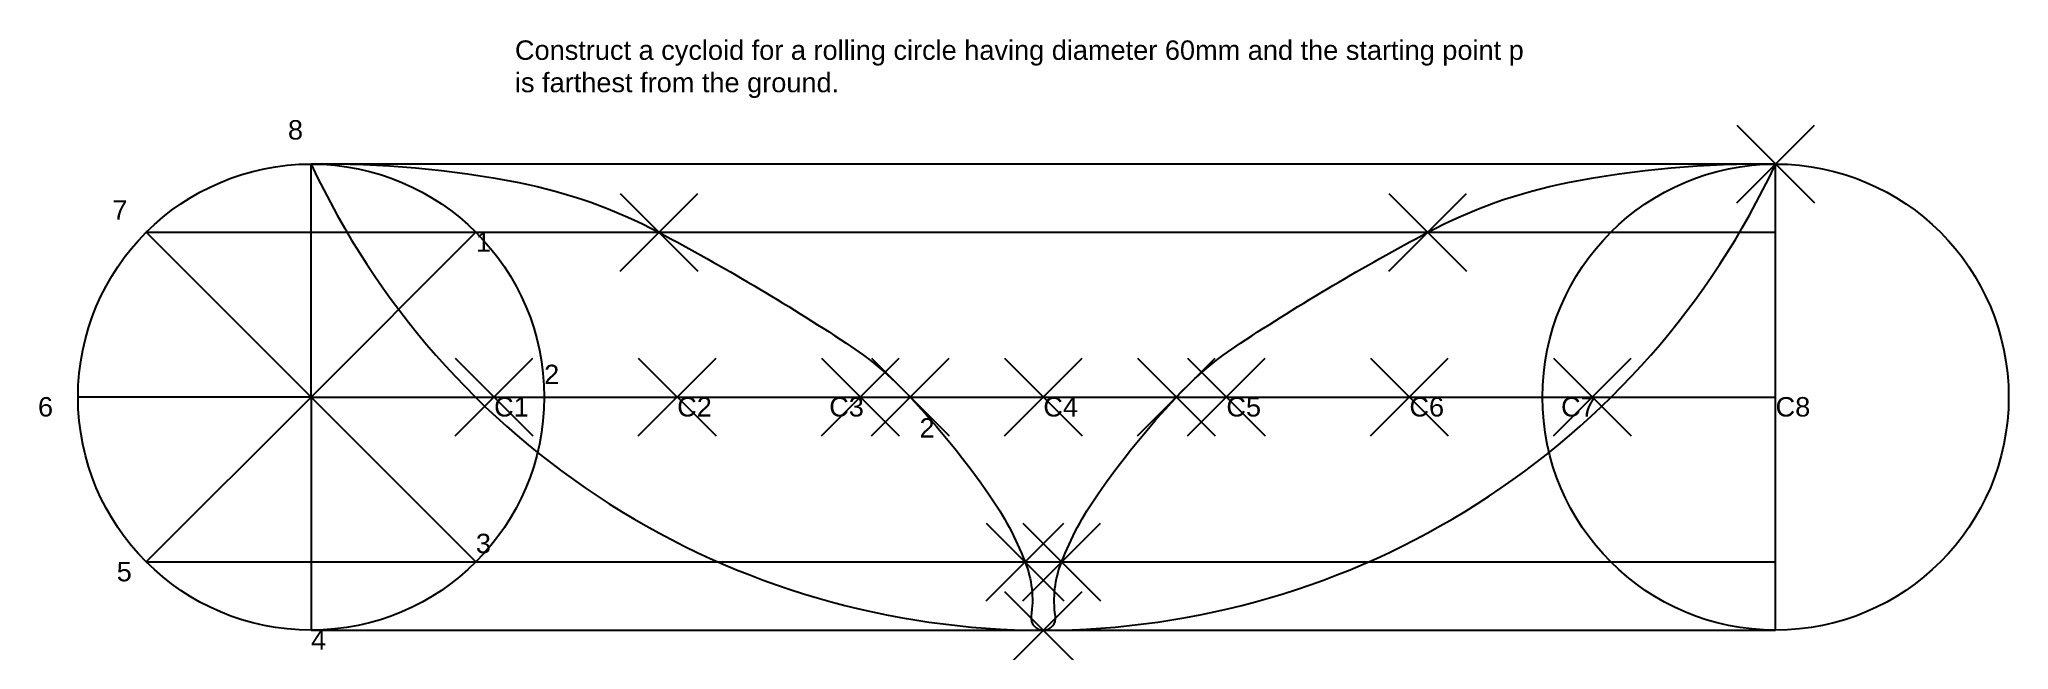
# Model space of a CAD drawing. Header units: millimetres. Extents: x -35 to 218, y -32 to 46.
import ezdxf

# ---------------------------------------------------------------- set-up
doc = ezdxf.new("R2010")
doc.units = ezdxf.units.MM
doc.header["$PDMODE"] = 3
doc.header["$PDSIZE"] = 5
doc.styles.get("Standard").update_dxf_attribs({"font": 'arial.ttf'})

# ---------------------------------------------------------------- blocks, each defined once
blk = doc.blocks.new('*U6')
blk.add_line((-15, 0), (15, 0))
blk = doc.blocks.new('*U7')
at = {"color": 0, "linetype": 'ByBlock', "lineweight": -2, "transparency": 16777216}
for p, rotation in [((0, 15), 89.99999999999997), ((-10.61, 10.61), 134.9999999999999), ((10.61, 10.61), 44.99999999999999), ((-15, 0), 180), ((-10.61, -10.61), 225), ((0, -15), 269.9999999999999), ((10.61, -10.61), 314.9999999999999)]:
    blk.add_blockref('*U6', p, dxfattribs=dict(at, rotation=rotation))
blk.add_blockref('*U6', (15, 0), dxfattribs=at)

msp = doc.modelspace()

# ---------------------------------------------------------------- linework, layer by layer
for p, q in [((188.5, 30), (0, 30)), ((188.5, -30), (188.5, 30)), ((-21.21, 21.21), (21.21, 21.21)), ((21.21, 21.21), (188.5, 21.21)), ((0, 0), (0, 0)), ((0, 0), (0, 0)), ((0, 0), (0, 0)), ((0, 0), (188.5, 0)), ((-21.21, -21.21), (188.5, -21.21)), ((0, -30), (188.5, -30))]:
    msp.add_line(p, q)
at = {"color": 40, "true_color": 0xf8d731}
msp.add_lwpolyline([(0, 30, -0.052409), (26.75, 27.61, -0.073811), (44.78, 21.21, -0.022986), (68.87, 6.95, -0.059783), (77.12, 0, -0.035803), (87.29, -12.57, -0.059215), (91.9, -21.21, -0.130032), (92.69, -28.2, 0.457479), (94.25, -30, 0.457479), (95.8, -28.2, -0.130032), (96.6, -21.21, -0.059215), (101.21, -12.57, -0.035803), (111.37, 0, -0.059783), (119.63, 6.95, -0.022986), (143.72, 21.21, -0.073811), (161.74, 27.61, -0.052409), (188.5, 30)], format="xyb", dxfattribs=at)
msp.add_lwpolyline([(0, 30, 0.142685), (38.38, -13.73, 0.142685), (94.25, -30, 0.142685), (150.11, -13.73, 0.142685), (188.5, 30)], format="xyb")
for centre in [(0, 0), (188.5, 0)]:
    msp.add_circle(centre, 30)
for p in [(188.5, 30), (44.78, 21.21), (143.72, 21.21), (23.56, 0), (47.12, 0), (70.69, 0), (77.12, 0), (94.25, 0), (117.81, 0), (141.37, 0), (164.93, 0), (111.37, 0), (91.9, -21.21), (96.6, -21.21), (94.25, -30)]:
    msp.add_point(p)

# ---------------------------------------------------------------- block references
msp.add_blockref('*U7', (0, 0))

# ---------------------------------------------------------------- texts
at = {"char_height": 2.5, "attachment_point": 1}
for s, width, insert in [('Construct a cycloid for a rolling circle having diameter 60mm and the starting point p\\Pis farthest from the ground.', 129.5196, (26.24, 45.91)), ('8', 4.2426, (-2.98, 35.65)), ('7', 4.3619, (-25.58, 25.33)), ('1', 4.5643, (21.21, 21.21)), ('2', 4.31, (30, 4.17)), ('6', 5.1494, (-35.15, 0)), ('C1', 4.386, (23.56, 0)), ('C2', 3.8581, (47.12, 0)), ('C3', 3.9983, (66.69, 0)), ('C4', 2.9063, (94.25, 0)), ('C5', 3.7506, (117.81, 0)), ('C6', 3.6887, (141.37, 0)), ('C7', 4.0472, (160.89, 0)), ('C8', 4.7634, (188.5, 0)), ('2', 3.8744, (78.31, -2.71)), ('3', 4.7787, (21.21, -17.59)), ('5', 3.8043, (-25.02, -21.21)), ('4', 4.4705, (0, -30))]:
    msp.add_mtext_dynamic_manual_height_columns(s, width=width, gutter_width=12.5, heights=[0], dxfattribs=dict(at, insert=insert))

doc.saveas('drawing.dxf')
